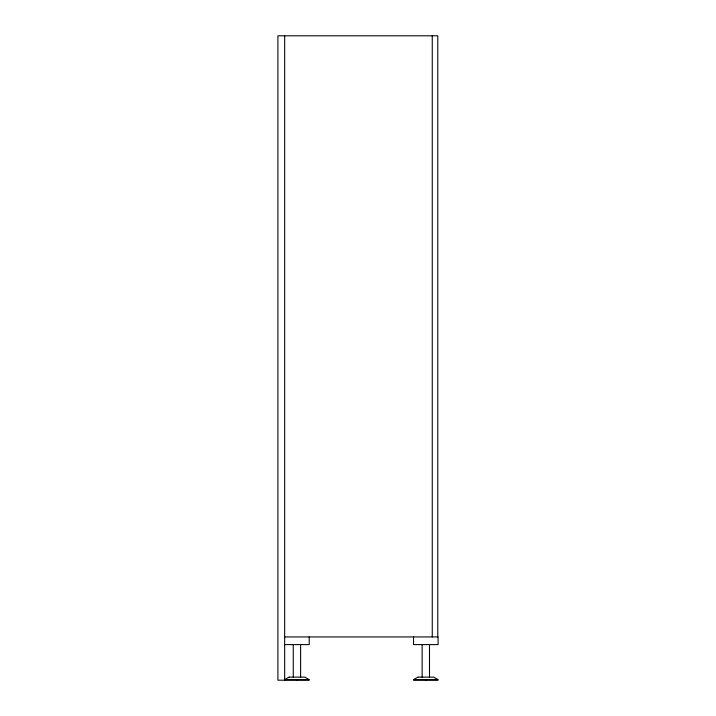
<?xml version="1.0" encoding="UTF-8"?>
<svg xmlns="http://www.w3.org/2000/svg" width="716" height="716" viewBox="0 0 716 716"><rect width="100%" height="100%" fill="white"/><g stroke="black" fill="none" stroke-linecap="round" stroke-linejoin="round"><path stroke-width="1.07" d="M284.664 636.936L438.094 636.936L438.094 644.606L413.544 644.606L413.544 636.936M284.664 644.606L309.214 644.606L309.214 636.936M309.214 680.2L277.906 680.2L277.906 35.8L437.78 35.8L437.78 636.936M413.544 680.2L438.094 680.2M432.258 35.8L432.258 636.936M429.493 644.606L429.493 677.13M425.814 679.609L425.814 680.2M422.136 644.606L422.136 677.13M300.613 644.606L300.613 677.13M296.934 679.609L296.934 680.2M293.256 644.606L293.256 677.13M284.664 35.8L284.664 680.2M289.085 677.13L284.664 679.609L309.214 679.609L304.792 677.13L289.085 677.13M417.965 677.13L413.544 679.609L438.094 679.609L433.672 677.13L417.965 677.13"/></g></svg>
